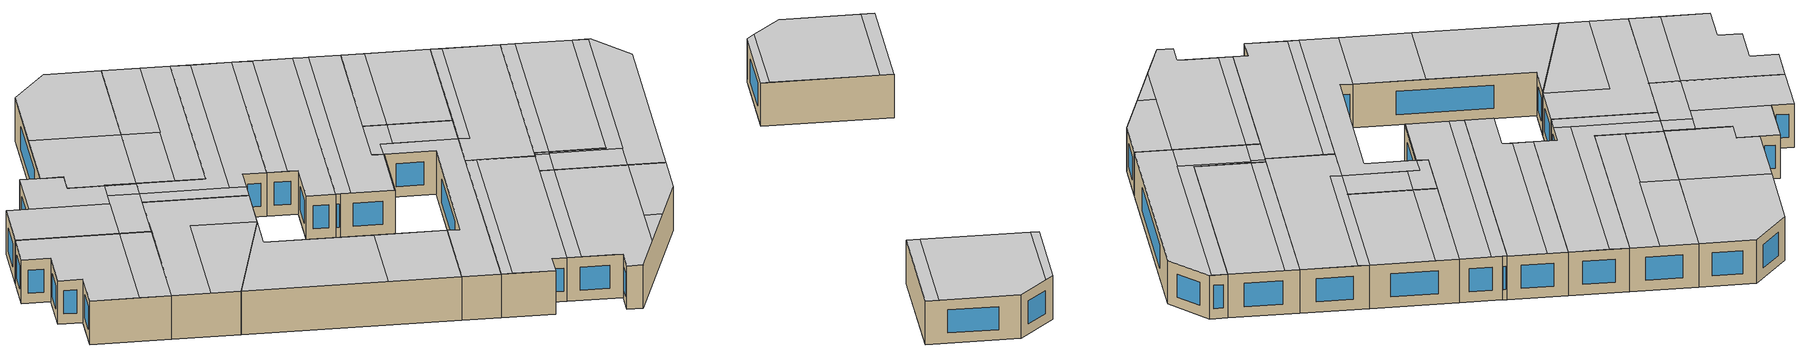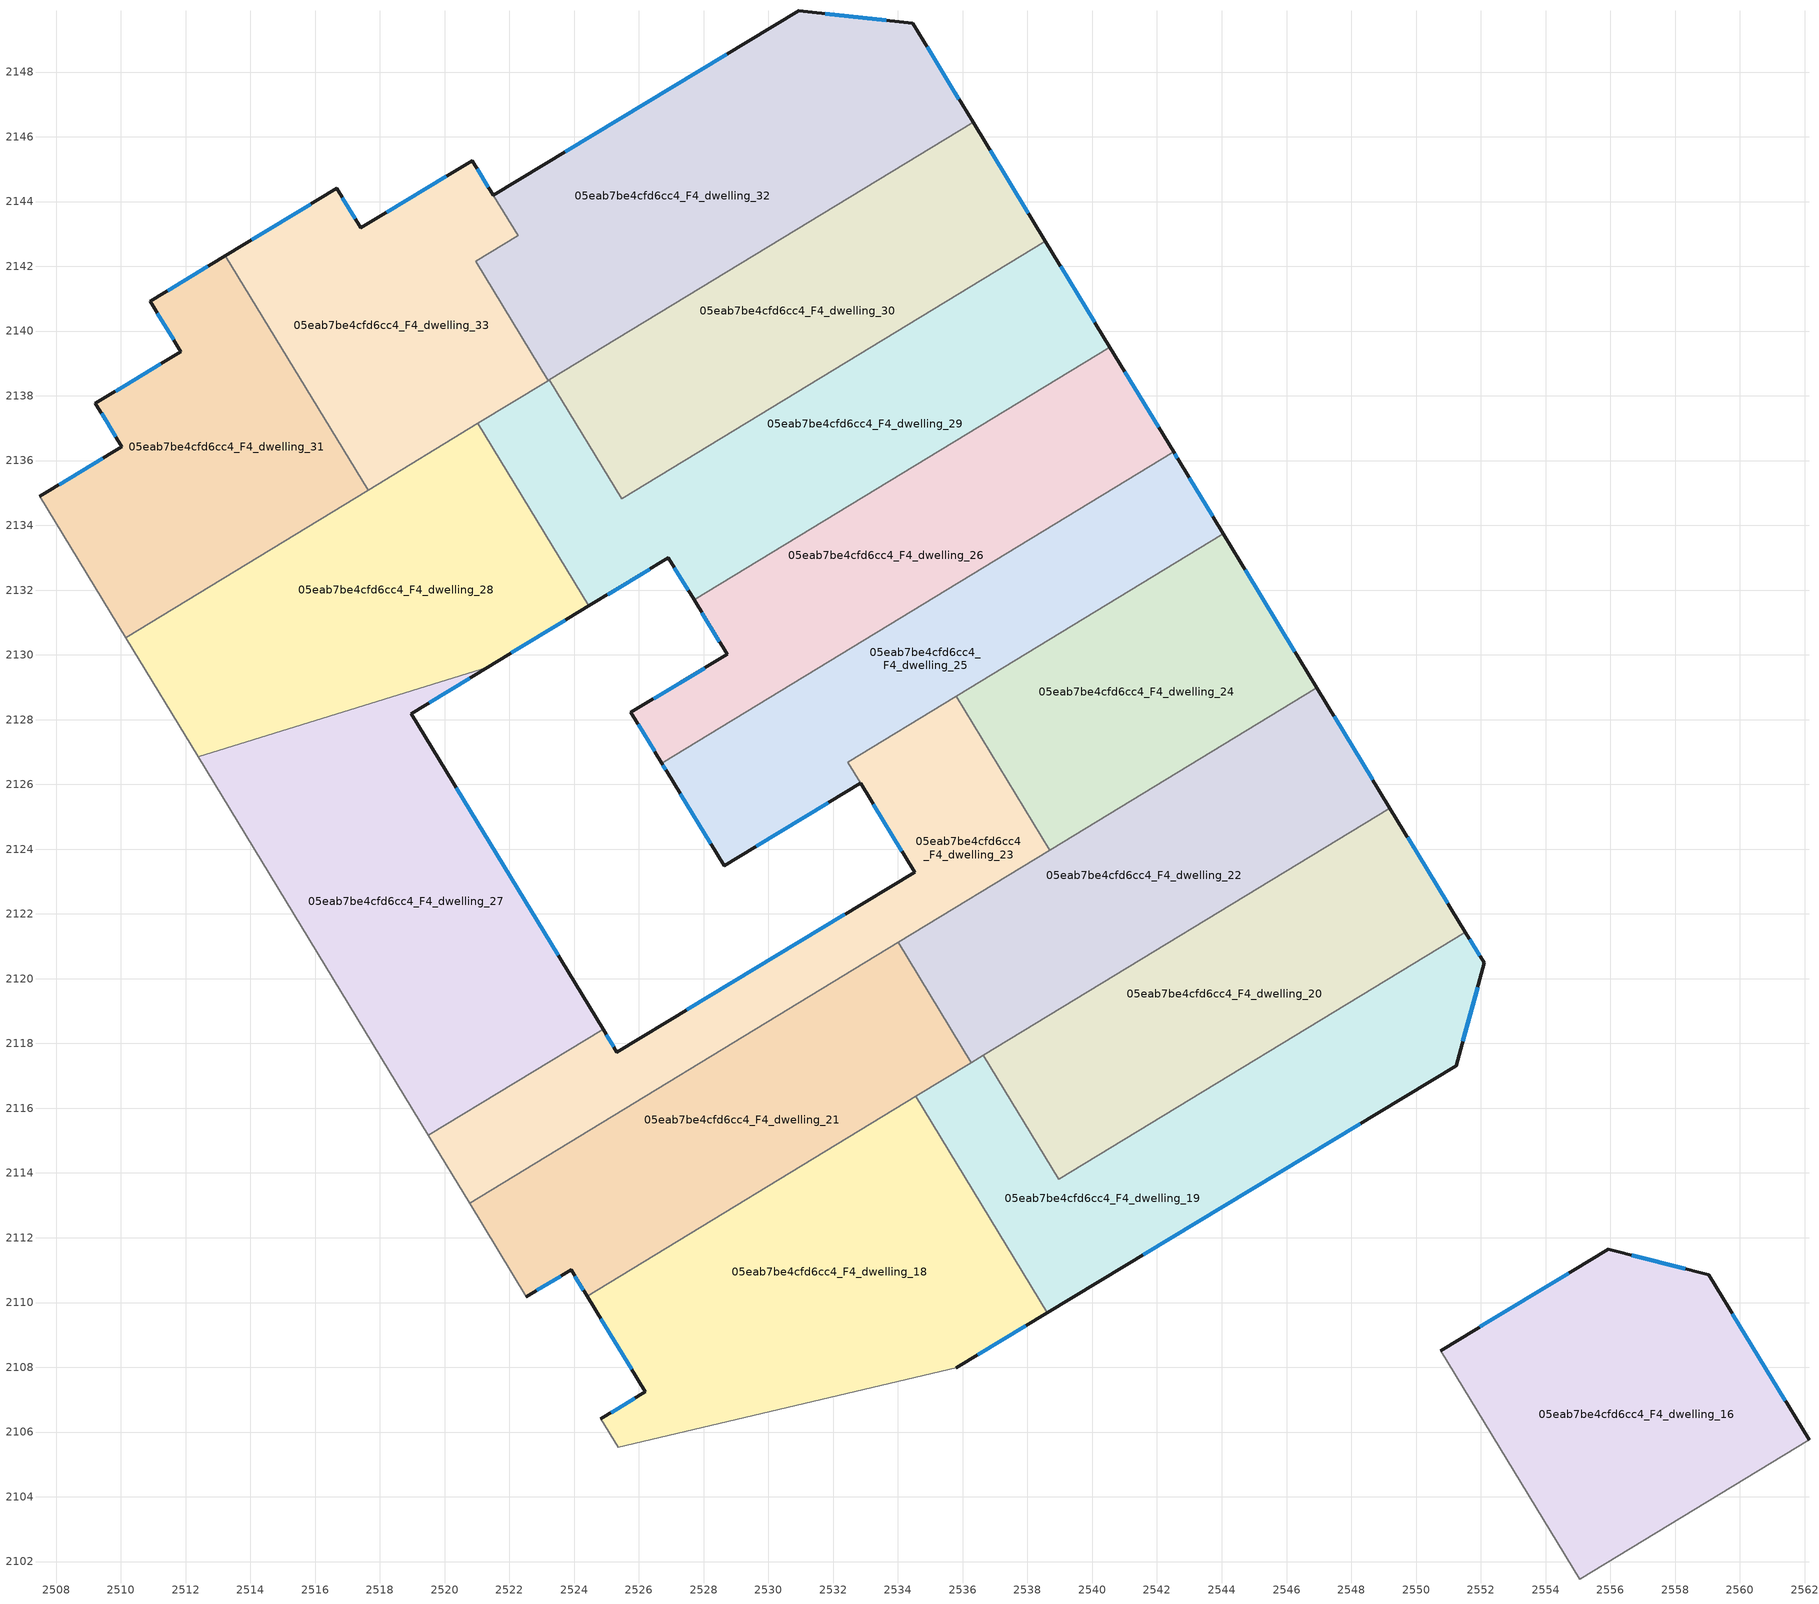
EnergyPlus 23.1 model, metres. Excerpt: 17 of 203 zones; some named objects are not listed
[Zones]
05eab7be4cfd6cc4_F4_dwelling_16
 floor to 05eab7be4cfd6cc4_F3_dwelling_16 (EU_floor_Construction): 2559.04,2110.85 2562.14,2105.76 2555.05,2101.46 2550.76,2108.51 2555.94,2111.64 z12
 wall outside (EU_wall_Construction): 2562.14,2105.76 2559.04,2110.85 2555.94,2111.64 2550.76,2108.51 z12:15
 wall to 05eab7be4cfd6cc4_F4_dwelling_14 (EU_wall_Construction): 2550.76,2108.51 2555.05,2101.46 z12:15
 wall to 05eab7be4cfd6cc4_F4_dwelling_13 (EU_wall_Construction): 2555.05,2101.46 2562.14,2105.76 z12:15
 window (EU_Window_Construction): 2554.72,2110.91 2551.97,2109.25 / 2558.31,2111.04 2556.67,2111.46 / 2561.41,2106.96 2559.77,2109.66 z12.7:14.3
 ceiling to 05eab7be4cfd6cc4_F5_dwelling_15 (EU_floor_Construction): 2561.68,2106.51 2559.04,2110.85 2556.64,2111.46 2551.04,2108.05 2554.6,2102.2 z15
 ceiling to 05eab7be4cfd6cc4_F5_dwelling_17 (EU_floor_Construction): 2556.64,2111.46 2555.94,2111.64 2550.76,2108.51 2551.04,2108.06 z15
 ceiling adiabatic (EU_roof_Construction): 2562.14,2105.76 2561.68,2106.51 2554.6,2102.2 2555.05,2101.46 z15
05eab7be4cfd6cc4_F4_dwelling_18
 floor to 05eab7be4cfd6cc4_F3_dwelling_18 (EU_floor_Construction): 2534.55,2116.36 2538.61,2109.68 2535.8,2107.98 2525.36,2105.53 2524.82,2106.41 2526.2,2107.24 2524.4,2110.19 z12
 wall outside (EU_wall_Construction): 2524.4,2110.19 2526.2,2107.24 2524.82,2106.41 / 2535.8,2107.98 2538.61,2109.68 z12:15
 wall to 05eab7be4cfd6cc4_F4_dwelling_19 (EU_wall_Construction): 2538.61,2109.68 2534.55,2116.36 z12:15
 wall to 05eab7be4cfd6cc4_F4_dwelling_17 (EU_wall_Construction): 2525.36,2105.53 2535.8,2107.98 z12:15
 wall adiabatic (EU_wall_Construction): 2524.82,2106.41 2525.36,2105.53 z12:15
 wall to 05eab7be4cfd6cc4_F4_dwelling_21 (EU_wall_Construction): 2534.55,2116.36 2524.4,2110.19 z12:15
 window (EU_Window_Construction): 2525.88,2107.04 2525.15,2106.6 / 2524.83,2109.5 2525.78,2107.93 / 2536.46,2108.38 2537.95,2109.29 z12.7:14.3
 ceiling to 05eab7be4cfd6cc4_F5_dwelling_18 (EU_floor_Construction): 2537.39,2111.7 2535.02,2115.6 2524.87,2109.43 2526.09,2107.43 2526.2,2107.24 2524.82,2106.41 2525.36,2105.53 2528.43,2106.25 z15
 ceiling adiabatic (EU_roof_Construction): 2535.02,2115.6 2534.55,2116.36 2524.4,2110.19 2524.87,2109.43 z15
 ceiling to 05eab7be4cfd6cc4_F5_dwelling_17 (EU_floor_Construction): 2538.61,2109.69 2537.39,2111.7 2531.55,2108.15 2532.16,2107.13 2535.8,2107.98 z15
 ceiling to 05eab7be4cfd6cc4_F5_dwelling_16 (EU_floor_Construction): 2532.16,2107.13 2531.55,2108.15 2528.43,2106.25 z15
05eab7be4cfd6cc4_F4_dwelling_19
 floor to 05eab7be4cfd6cc4_F3_dwelling_19 (EU_floor_Construction): 2551.52,2121.44 2552.1,2120.49 2551.25,2117.32 2538.61,2109.68 2534.55,2116.36 2536.64,2117.63 2538.97,2113.8 z12
 wall outside (EU_wall_Construction): 2538.61,2109.68 2551.25,2117.32 2552.1,2120.49 2551.52,2121.44 z12:15
 wall to 05eab7be4cfd6cc4_F4_dwelling_20 (EU_wall_Construction): 2551.52,2121.44 2538.97,2113.8 2536.64,2117.63 z12:15
 wall to 05eab7be4cfd6cc4_F4_dwelling_22 (EU_wall_Construction): 2536.64,2117.63 2536.26,2117.4 z12:15
 wall to 05eab7be4cfd6cc4_F4_dwelling_21 (EU_wall_Construction): 2536.26,2117.4 2534.55,2116.36 z12:15
 window (EU_Window_Construction): 2541.58,2111.48 2548.28,2115.52 / 2551.97,2120.71 2551.66,2121.21 / 2551.45,2118.06 2551.9,2119.74 z12.7:14.3
 ceiling to 05eab7be4cfd6cc4_F5_dwelling_19 (EU_floor_Construction): 2552.03,2120.6 2551.52,2121.44 2538.97,2113.8 2537.11,2116.87 2536.96,2116.78 2539.34,2112.88 z15
 ceiling to 05eab7be4cfd6cc4_F5_dwelling_17 (EU_floor_Construction): 2551.25,2117.32 2552.1,2120.49 2552.03,2120.6 2537.39,2111.7 2538.61,2109.69 z15
 ceiling to 05eab7be4cfd6cc4_F5_dwelling_18 (EU_floor_Construction): 2539.34,2112.88 2536.96,2116.78 2535.02,2115.6 2537.39,2111.7 z15
 ceiling to 05eab7be4cfd6cc4_F5_dwelling_21 (EU_floor_Construction): 2537.11,2116.87 2536.64,2117.63 2536.39,2117.48 2536.86,2116.72 2536.96,2116.78 z15
 ceiling adiabatic (EU_roof_Construction): 2536.86,2116.72 2536.39,2117.48 2534.55,2116.36 2535.02,2115.6 z15
05eab7be4cfd6cc4_F4_dwelling_20
 floor to 05eab7be4cfd6cc4_F3_dwelling_20 (EU_floor_Construction): 2549.2,2125.27 2551.52,2121.44 2538.97,2113.8 2536.64,2117.63 z12
 wall outside (EU_wall_Construction): 2551.52,2121.44 2549.2,2125.27 z12:15
 wall to 05eab7be4cfd6cc4_F4_dwelling_22 (EU_wall_Construction): 2549.2,2125.27 2536.64,2117.63 z12:15
 window (EU_Window_Construction): 2550.98,2122.34 2549.74,2124.37 z12.7:14.3
 ceiling to 05eab7be4cfd6cc4_F5_dwelling_21 (EU_floor_Construction): 2549.66,2124.5 2549.2,2125.27 2536.64,2117.63 2537.11,2116.87 z15
 ceiling to 05eab7be4cfd6cc4_F5_dwelling_19 (EU_floor_Construction): 2551.52,2121.44 2549.66,2124.5 2537.11,2116.87 2538.97,2113.8 z15
05eab7be4cfd6cc4_F4_dwelling_21
 floor to 05eab7be4cfd6cc4_F3_dwelling_21 (EU_floor_Construction): 2534,2121.12 2536.26,2117.4 2524.4,2110.19 2523.91,2111.01 2522.53,2110.18 2520.77,2113.07 z12
 wall outside (EU_wall_Construction): 2522.53,2110.18 2523.91,2111.01 2524.4,2110.19 z12:15
 wall adiabatic (EU_wall_Construction): 2520.77,2113.07 2522.53,2110.18 z12:15
 wall to 05eab7be4cfd6cc4_F4_dwelling_22 (EU_wall_Construction): 2536.26,2117.4 2534,2121.12 z12:15
 wall to 05eab7be4cfd6cc4_F4_dwelling_23 (EU_wall_Construction): 2534,2121.12 2520.77,2113.07 z12:15
 window (EU_Window_Construction): 2522.85,2110.37 2523.58,2110.81 / 2524.02,2110.82 2524.29,2110.38 z12.7:14.3
 ceiling to 05eab7be4cfd6cc4_F5_dwelling_20 (EU_floor_Construction): 2536.26,2117.4 2534.38,2120.51 2521.14,2112.46 2522.53,2110.18 2523.91,2111.01 2524.4,2110.19 z15
 ceiling adiabatic (EU_roof_Construction): 2534.38,2120.51 2534,2121.12 2520.77,2113.07 2521.14,2112.46 z15
05eab7be4cfd6cc4_F4_dwelling_22
 floor to 05eab7be4cfd6cc4_F3_dwelling_22 (EU_floor_Construction): 2546.94,2128.98 2549.2,2125.27 2536.26,2117.4 2534,2121.12 z12
 wall outside (EU_wall_Construction): 2549.2,2125.27 2546.94,2128.98 z12:15
 wall to 05eab7be4cfd6cc4_F4_dwelling_24 (EU_wall_Construction): 2546.94,2128.98 2538.69,2123.97 z12:15
 wall to 05eab7be4cfd6cc4_F4_dwelling_23 (EU_wall_Construction): 2538.69,2123.97 2534,2121.12 z12:15
 window (EU_Window_Construction): 2548.66,2126.14 2547.47,2128.11 z12.7:14.3
 ceiling adiabatic (EU_roof_Construction): 2547.31,2128.37 2546.94,2128.98 2536.51,2122.65 2536.89,2122.04 z15; 2549.2,2125.27 2547.31,2128.37 2536.89,2122.04 2536.51,2122.65 2534,2121.12 2536.26,2117.4 z15
05eab7be4cfd6cc4_F4_dwelling_23
 floor to 05eab7be4cfd6cc4_F3_dwelling_23 (EU_floor_Construction): 2535.79,2128.73 2538.69,2123.97 2520.77,2113.07 2519.5,2115.16 2524.89,2118.44 2525.32,2117.74 2534.52,2123.29 2532.45,2126.69 z12
 wall outside (EU_wall_Construction): 2532.85,2126.04 2534.52,2123.29 2525.32,2117.74 2524.89,2118.44 z12:15
 wall to 05eab7be4cfd6cc4_F4_dwelling_27 (EU_wall_Construction): 2524.89,2118.44 2519.5,2115.16 z12:15
 wall to 05eab7be4cfd6cc4_F4_dwelling_24 (EU_wall_Construction): 2538.69,2123.97 2535.79,2128.73 z12:15
 wall adiabatic (EU_wall_Construction): 2519.5,2115.16 2520.77,2113.07 z12:15
 wall to 05eab7be4cfd6cc4_F4_dwelling_25 (EU_wall_Construction): 2535.79,2128.73 2532.45,2126.69 2532.85,2126.04 z12:15
 window (EU_Window_Construction): 2525.22,2117.9 2524.99,2118.28 / 2532.36,2121.99 2527.48,2119.04 / 2533.24,2125.39 2534.12,2123.93 z12.7:14.3
 ceiling to 05eab7be4cfd6cc4_F5_dwelling_22 (EU_floor_Construction): 2536.51,2122.65 2534,2126.79 2532.82,2126.07 2534.52,2123.29 2525.32,2117.74 2524.89,2118.44 2519.5,2115.16 2520.77,2113.07 z15
 ceiling to 05eab7be4cfd6cc4_F5_dwelling_24 (EU_floor_Construction): 2536.56,2127.47 2535.79,2128.73 2532.45,2126.69 2532.82,2126.07 2534,2126.79 2534.39,2126.15 z15
 ceiling to 05eab7be4cfd6cc4_F5_dwelling_23 (EU_floor_Construction): 2538.69,2123.97 2536.56,2127.47 2534.39,2126.15 2536.51,2122.65 z15
05eab7be4cfd6cc4_F4_dwelling_24
 floor to 05eab7be4cfd6cc4_F3_dwelling_24 (EU_floor_Construction): 2544.04,2133.74 2546.94,2128.98 2538.69,2123.97 2535.79,2128.73 z12
 wall outside (EU_wall_Construction): 2546.94,2128.98 2544.04,2133.74 z12:15
 wall to 05eab7be4cfd6cc4_F4_dwelling_25 (EU_wall_Construction): 2544.04,2133.74 2535.8,2128.73 z12:15
 window (EU_Window_Construction): 2546.26,2130.1 2544.72,2132.62 z12.7:14.3
 ceiling to 05eab7be4cfd6cc4_F5_dwelling_24 (EU_floor_Construction): 2544.81,2132.48 2544.04,2133.74 2535.79,2128.73 2536.56,2127.47 z15
 ceiling adiabatic (EU_roof_Construction): 2546.94,2128.98 2544.81,2132.48 2536.56,2127.47 2538.69,2123.97 z15
05eab7be4cfd6cc4_F4_dwelling_25
 floor to 05eab7be4cfd6cc4_F3_dwelling_25 (EU_floor_Construction): 2542.66,2136.01 2544.04,2133.74 2532.44,2126.69 2532.84,2126.03 2528.63,2123.49 2526.86,2126.4 2526.71,2126.66 2542.51,2136.27 z12
 wall outside (EU_wall_Construction): 2526.71,2126.66 2526.86,2126.4 2528.63,2123.49 2532.84,2126.03 / 2544.04,2133.74 2542.66,2136.01 2542.51,2136.27 z12:15
 wall to 05eab7be4cfd6cc4_F4_dwelling_26 (EU_wall_Construction): 2542.51,2136.27 2526.71,2126.66 z12:15
 window (EU_Window_Construction): 2526.74,2126.6 2526.83,2126.46 / 2542.63,2136.07 2542.55,2136.21 / 2543.72,2134.27 2542.99,2135.48 / 2529.62,2124.09 2531.85,2125.44 / 2527.28,2125.72 2528.21,2124.17 z12.7:14.3
 ceiling to 05eab7be4cfd6cc4_F5_dwelling_25 (EU_floor_Construction): 2543,2135.46 2542.66,2136.01 2542.58,2136.15 2542.51,2136.27 2526.71,2126.66 2527.2,2125.85 z15
 ceiling to 05eab7be4cfd6cc4_F5_dwelling_22 (EU_floor_Construction): 2532.84,2126.03 2532.82,2126.07 2528.62,2123.51 2528.63,2123.49 z15
 ceiling to 05eab7be4cfd6cc4_F5_dwelling_24 (EU_floor_Construction): 2544.04,2133.74 2543,2135.46 2527.2,2125.85 2528.62,2123.51 2532.82,2126.07 2532.45,2126.69 z15
05eab7be4cfd6cc4_F4_dwelling_26
 floor to 05eab7be4cfd6cc4_F3_dwelling_26 (EU_floor_Construction): 2540.54,2139.5 2542.51,2136.27 2526.71,2126.66 2525.76,2128.22 2528.72,2130.02 2527.7,2131.7 z12
 wall outside (EU_wall_Construction): 2527.7,2131.7 2528.72,2130.02 2525.76,2128.22 2526.71,2126.66 / 2542.51,2136.27 2540.54,2139.5 z12:15
 wall to 05eab7be4cfd6cc4_F4_dwelling_29 (EU_wall_Construction): 2540.54,2139.5 2527.7,2131.7 z12:15
 window (EU_Window_Construction): 2528.03,2129.59 2526.45,2128.64 / 2527.94,2131.3 2528.48,2130.41 / 2542.05,2137.03 2541,2138.74 / 2525.98,2127.85 2526.48,2127.02 z12.7:14.3
 ceiling to 05eab7be4cfd6cc4_F5_dwelling_25 (EU_floor_Construction): 2542.51,2136.27 2541.56,2137.82 2541.34,2138.18 2541.26,2138.32 2541.22,2138.39 2528.38,2130.59 2528.72,2130.02 2525.76,2128.22 2525.78,2128.19 2526.71,2126.66 z15
 ceiling to 05eab7be4cfd6cc4_F5_dwelling_26 (EU_floor_Construction): 2541.22,2138.39 2540.54,2139.5 2527.7,2131.7 2528.38,2130.59 z15
05eab7be4cfd6cc4_F4_dwelling_27
 floor to 05eab7be4cfd6cc4_F3_dwelling_27 (EU_floor_Construction): 2521.33,2129.61 2518.97,2128.19 2524.89,2118.44 2519.5,2115.16 2512.39,2126.86 z12
 wall outside (EU_wall_Construction): 2524.89,2118.44 2518.97,2128.19 2521.33,2129.61 z12:15
 wall adiabatic (EU_wall_Construction): 2512.39,2126.86 2519.5,2115.16 z12:15
 wall to 05eab7be4cfd6cc4_F4_dwelling_28 (EU_wall_Construction): 2521.33,2129.61 2512.39,2126.86 z12:15
 window (EU_Window_Construction): 2519.53,2128.52 2520.77,2129.28 / 2523.5,2120.73 2520.36,2125.9 z12.7:14.3
 ceiling to 05eab7be4cfd6cc4_F5_dwelling_27 (EU_floor_Construction): 2522.53,2122.33 2518.97,2128.19 2521.33,2129.61 2512.39,2126.86 2517.14,2119.05 z15
 ceiling to 05eab7be4cfd6cc4_F5_dwelling_22 (EU_floor_Construction): 2524.89,2118.44 2522.53,2122.33 2517.14,2119.05 2519.5,2115.16 z15
05eab7be4cfd6cc4_F4_dwelling_28
 floor to 05eab7be4cfd6cc4_F3_dwelling_28 (EU_floor_Construction): 2521.03,2137.15 2524.46,2131.51 2521.33,2129.61 2512.39,2126.86 2510.16,2130.54 z12
 wall outside (EU_wall_Construction): 2521.33,2129.61 2524.46,2131.51 z12:15
 wall to 05eab7be4cfd6cc4_F4_dwelling_29 (EU_wall_Construction): 2524.46,2131.51 2521.03,2137.15 z12:15
 wall adiabatic (EU_wall_Construction): 2510.16,2130.54 2512.39,2126.86 z12:15
 wall to 05eab7be4cfd6cc4_F4_dwelling_31 (EU_wall_Construction): 2517.64,2135.08 2510.16,2130.54 z12:15
 wall to 05eab7be4cfd6cc4_F4_dwelling_33 (EU_wall_Construction): 2521.03,2137.15 2517.64,2135.08 z12:15
 window (EU_Window_Construction): 2522.06,2130.06 2523.72,2131.06 z12.7:14.3
 ceiling to 05eab7be4cfd6cc4_F5_dwelling_28 (EU_floor_Construction): 2524.46,2131.51 2521.03,2137.15 2510.16,2130.54 2511.41,2128.47 2519.24,2133.24 2521.41,2129.66 z15
 ceiling to 05eab7be4cfd6cc4_F5_dwelling_27 (EU_floor_Construction): 2521.33,2129.61 2521.41,2129.66 2519.24,2133.24 2511.41,2128.47 2512.39,2126.86 z15
05eab7be4cfd6cc4_F4_dwelling_29
 floor to 05eab7be4cfd6cc4_F3_dwelling_29 (EU_floor_Construction): 2538.55,2142.77 2540.54,2139.5 2527.7,2131.7 2526.91,2133 2524.46,2131.51 2521.03,2137.15 2523.12,2138.42 2523.24,2138.49 2525.47,2134.82 z12
 wall outside (EU_wall_Construction): 2540.54,2139.5 2538.55,2142.77 / 2524.46,2131.51 2526.91,2133 2527.7,2131.7 z12:15
 wall to 05eab7be4cfd6cc4_F4_dwelling_30 (EU_wall_Construction): 2538.55,2142.77 2525.47,2134.82 2523.24,2138.49 z12:15
 wall to 05eab7be4cfd6cc4_F4_dwelling_33 (EU_wall_Construction): 2523.2,2138.47 2523.12,2138.42 2521.03,2137.15 z12:15
 wall to 05eab7be4cfd6cc4_F4_dwelling_32 (EU_wall_Construction): 2523.24,2138.49 2523.21,2138.47 z12:15
 window (EU_Window_Construction): 2540.07,2140.27 2539.02,2142 / 2527.1,2132.69 2527.52,2132 / 2525.03,2131.86 2526.34,2132.65 z12.7:14.3
 ceiling to 05eab7be4cfd6cc4_F5_dwelling_29 (EU_floor_Construction): 2539.2,2141.7 2538.55,2142.77 2525.47,2134.82 2523.24,2138.49 2523.12,2138.42 2522.04,2137.76 2524.9,2133.06 2524.92,2133.02 z15
 ceiling to 05eab7be4cfd6cc4_F5_dwelling_26 (EU_floor_Construction): 2540.54,2139.5 2539.2,2141.7 2524.92,2133.02 2525.47,2132.12 2526.91,2133 2527.7,2131.7 z15
 ceiling to 05eab7be4cfd6cc4_F5_dwelling_28 (EU_floor_Construction): 2525.47,2132.12 2524.92,2133.02 2524.9,2133.06 2522.04,2137.76 2521.03,2137.15 2524.46,2131.51 z15
05eab7be4cfd6cc4_F4_dwelling_30
 floor to 05eab7be4cfd6cc4_F3_dwelling_30 (EU_floor_Construction): 2536.32,2146.45 2538.55,2142.77 2525.47,2134.82 2523.24,2138.49 z12
 wall outside (EU_wall_Construction): 2538.55,2142.77 2536.32,2146.45 z12:15
 wall to 05eab7be4cfd6cc4_F4_dwelling_32 (EU_wall_Construction): 2536.32,2146.45 2523.24,2138.49 z12:15
 window (EU_Window_Construction): 2538.03,2143.63 2536.85,2145.58 z12.7:14.3
 ceiling to 05eab7be4cfd6cc4_F5_dwelling_32 (EU_floor_Construction): 2537.57,2144.38 2536.32,2146.45 2528.9,2141.93 2530.15,2139.87 z15
 ceiling to 05eab7be4cfd6cc4_F5_dwelling_29 (EU_floor_Construction): 2538.55,2142.78 2537.57,2144.38 2524.49,2136.43 2523.24,2138.49 2525.47,2134.82 z15
 ceiling to 05eab7be4cfd6cc4_F5_dwelling_30 (EU_floor_Construction): 2530.15,2139.87 2528.9,2141.93 2523.24,2138.49 2524.49,2136.43 z15
05eab7be4cfd6cc4_F4_dwelling_31
 floor to 05eab7be4cfd6cc4_F3_dwelling_31 (EU_floor_Construction): 2513.23,2142.33 2517.64,2135.08 2510.16,2130.54 2507.51,2134.9 2510.04,2136.43 2509.22,2137.77 2511.86,2139.36 2510.91,2140.92 z12
 wall outside (EU_wall_Construction): 2513.23,2142.33 2510.91,2140.92 2511.86,2139.36 2509.22,2137.77 2510.04,2136.43 2507.51,2134.9 z12:15
 wall to 05eab7be4cfd6cc4_F4_dwelling_33 (EU_wall_Construction): 2517.64,2135.08 2513.23,2142.33 z12:15
 wall adiabatic (EU_wall_Construction): 2507.51,2134.9 2510.16,2130.54 z12:15
 window (EU_Window_Construction): 2512.69,2142 2511.45,2141.25 / 2509.44,2136.07 2508.1,2135.26 / 2509.41,2137.46 2509.84,2136.74 / 2511.24,2138.99 2509.84,2138.14 / 2511.13,2140.55 2511.63,2139.73 z12.7:14.3
 ceiling to 05eab7be4cfd6cc4_F5_dwelling_31 (EU_floor_Construction): 2516.59,2136.81 2513.23,2142.33 2510.91,2140.92 2511.86,2139.36 2509.22,2137.77 2510.04,2136.43 2507.51,2134.9 2509.11,2132.26 z15
 ceiling to 05eab7be4cfd6cc4_F5_dwelling_28 (EU_floor_Construction): 2517.64,2135.08 2516.59,2136.81 2509.11,2132.26 2510.16,2130.54 z15
05eab7be4cfd6cc4_F4_dwelling_32
 floor to 05eab7be4cfd6cc4_F3_dwelling_32 (EU_floor_Construction): 2534.46,2149.5 2536.32,2146.45 2523.21,2138.47 2520.97,2142.15 2522.27,2142.95 2521.51,2144.2 2530.93,2149.89 z12
 wall outside (EU_wall_Construction): 2536.32,2146.45 2534.46,2149.5 2530.93,2149.89 2521.51,2144.2 z12:15
 wall to 05eab7be4cfd6cc4_F4_dwelling_33 (EU_wall_Construction): 2522.26,2142.94 2520.97,2142.15 2523.21,2138.47 / 2521.51,2144.2 2522.27,2142.95 z12:15
 window (EU_Window_Construction): 2528.72,2148.55 2523.72,2145.53 / 2533.63,2149.59 2531.76,2149.8 / 2535.88,2147.16 2534.9,2148.78 z12.7:14.3
 ceiling to 05eab7be4cfd6cc4_F5_dwelling_30 (EU_floor_Construction): 2528.9,2141.93 2525.91,2146.85 2521.51,2144.2 2522.27,2142.95 2520.97,2142.15 2522.16,2140.19 2522.19,2140.22 2523.24,2138.49 z15
 ceiling to 05eab7be4cfd6cc4_F5_dwelling_32 (EU_floor_Construction): 2536.32,2146.45 2534.46,2149.5 2530.93,2149.89 2525.91,2146.85 2528.9,2141.93 z15
 ceiling to 05eab7be4cfd6cc4_F5_dwelling_29 (EU_floor_Construction): 2523.24,2138.49 2522.19,2140.22 2522.16,2140.19 2523.2,2138.47 z15
05eab7be4cfd6cc4_F4_dwelling_33
 floor to 05eab7be4cfd6cc4_F3_dwelling_33 (EU_floor_Construction): 2520.86,2145.27 2522.26,2142.94 2520.97,2142.15 2523.21,2138.47 2517.64,2135.08 2513.23,2142.33 2516.67,2144.4 2517.41,2143.18 z12
 wall outside (EU_wall_Construction): 2521.51,2144.19 2520.86,2145.27 2517.41,2143.18 2516.67,2144.4 2513.23,2142.33 z12:15
 window (EU_Window_Construction): 2517.23,2143.47 2516.84,2144.12 / 2520.05,2144.78 2518.22,2143.67 / 2515.86,2143.92 2514.04,2142.81 / 2521.35,2144.45 2521.01,2145.01 z12.7:14.3
 ceiling to 05eab7be4cfd6cc4_F5_dwelling_31 (EU_floor_Construction): 2520.05,2138.92 2517.45,2143.21 2517.41,2143.18 2516.67,2144.4 2513.23,2142.33 2516.59,2136.81 z15
 ceiling to 05eab7be4cfd6cc4_F5_dwelling_30 (EU_floor_Construction): 2522.16,2140.19 2520.97,2142.15 2522.26,2142.94 2520.86,2145.27 2517.57,2143.28 2517.45,2143.21 2520.05,2138.92 2520.18,2139 z15
 ceiling to 05eab7be4cfd6cc4_F5_dwelling_28 (EU_floor_Construction): 2522.04,2137.76 2520.99,2139.49 2520.18,2139 2520.12,2138.96 2516.59,2136.81 2517.64,2135.08 z15
 ceiling to 05eab7be4cfd6cc4_F5_dwelling_29 (EU_floor_Construction): 2523.12,2138.42 2523.2,2138.47 2522.16,2140.19 2520.99,2139.49 2522.04,2137.76 z15
[Building]
EU S2 Campaign: North Axis=0; Terrain=City; Solar Distribution=FullExterior
[Site:Location]
Budapest.Ferenc.Liszt.Intl.AP: Latitude=47.437; Longitude=19.256; Time Zone=1; Elevation=185
[SizingPeriod:WeatherFileDays]
AnnualSizingPeriod: Begin Month=1; Begin Day of Month=1; End Month=12; End Day of Month=31; Day of Week for Start Day=Monday; Use Weather File Daylight Saving Period=No; Use Weather File Rain and Snow Indicators=No
[MATERIAL]
EU_InternalMass_Material: Roughness=MediumRough; Thickness=0.1; Conductivity=1; Density=1800; Specific Heat=900; Thermal Absorptance=0.9; Solar Absorptance=0.7; Visible Absorptance=0.7
[MATERIAL:NOMASS] Roughness=MediumRough; Thermal Absorptance=0.9; Solar Absorptance=0.7; Visible Absorptance=0.7
Name | Thermal Resistance
EU_wall_NoMass | 0.832559
EU_roof_NoMass | 1.39638
EU_floor_NoMass | 0.872794
[WINDOWMATERIAL:SIMPLEGLAZINGSYSTEM]
EU_Window_SimpleGlazing: UFactor=2.79869; Solar Heat Gain Coefficient=0.75; Visible Transmittance=0.75
[CONSTRUCTION]
EU_wall_Construction: EU_wall_NoMass
EU_roof_Construction: EU_roof_NoMass
EU_floor_Construction: EU_floor_NoMass
EU_Window_Construction: EU_Window_SimpleGlazing
EU_InternalMass_Construction: EU_InternalMass_Material
[ZONE] Type=1; Multiplier=1; Ceiling Height=autocalculate; Floor Area=autocalculate; Part of Total Floor Area=Yes
Name | Volume
05eab7be4cfd6cc4_F4_dwelling_16 | 197.509
05eab7be4cfd6cc4_F4_dwelling_18 | 248.392
05eab7be4cfd6cc4_F4_dwelling_19 | 197.486
05eab7be4cfd6cc4_F4_dwelling_20; 05eab7be4cfd6cc4_F4_dwelling_30 | 197.505
05eab7be4cfd6cc4_F4_dwelling_21 | 197.489
05eab7be4cfd6cc4_F4_dwelling_22 | 197.493
05eab7be4cfd6cc4_F4_dwelling_23 | 163.405
05eab7be4cfd6cc4_F4_dwelling_24 | 161.257
05eab7be4cfd6cc4_F4_dwelling_25 | 175.091
05eab7be4cfd6cc4_F4_dwelling_26 | 189.827
05eab7be4cfd6cc4_F4_dwelling_27 | 247.019
05eab7be4cfd6cc4_F4_dwelling_28 | 220.495
05eab7be4cfd6cc4_F4_dwelling_29 | 225.489
05eab7be4cfd6cc4_F4_dwelling_31 | 175.921
05eab7be4cfd6cc4_F4_dwelling_32 | 249.286
05eab7be4cfd6cc4_F4_dwelling_33 | 167.277
[INTERNALMASS] Construction=EU_InternalMass_Construction
Name | Zone or ZoneList | Surface Area
05eab7be4cfd6cc4_F4_dwelling_16_EU_InternalMass | 05eab7be4cfd6cc4_F4_dwelling_16 | 65.8377
05eab7be4cfd6cc4_F4_dwelling_18_EU_InternalMass | 05eab7be4cfd6cc4_F4_dwelling_18 | 82.7974
05eab7be4cfd6cc4_F4_dwelling_19_EU_InternalMass | 05eab7be4cfd6cc4_F4_dwelling_19 | 65.8289
05eab7be4cfd6cc4_F4_dwelling_20_EU_InternalMass | 05eab7be4cfd6cc4_F4_dwelling_20 | 65.8364
05eab7be4cfd6cc4_F4_dwelling_21_EU_InternalMass | 05eab7be4cfd6cc4_F4_dwelling_21 | 65.8295
05eab7be4cfd6cc4_F4_dwelling_22_EU_InternalMass | 05eab7be4cfd6cc4_F4_dwelling_22 | 65.8315
05eab7be4cfd6cc4_F4_dwelling_23_EU_InternalMass | 05eab7be4cfd6cc4_F4_dwelling_23 | 54.4768
05eab7be4cfd6cc4_F4_dwelling_24_EU_InternalMass | 05eab7be4cfd6cc4_F4_dwelling_24 | 53.7534
05eab7be4cfd6cc4_F4_dwelling_25_EU_InternalMass | 05eab7be4cfd6cc4_F4_dwelling_25 | 58.3621
05eab7be4cfd6cc4_F4_dwelling_26_EU_InternalMass | 05eab7be4cfd6cc4_F4_dwelling_26 | 63.2723
05eab7be4cfd6cc4_F4_dwelling_27_EU_InternalMass | 05eab7be4cfd6cc4_F4_dwelling_27 | 82.3386
05eab7be4cfd6cc4_F4_dwelling_28_EU_InternalMass | 05eab7be4cfd6cc4_F4_dwelling_28 | 73.4946
05eab7be4cfd6cc4_F4_dwelling_29_EU_InternalMass | 05eab7be4cfd6cc4_F4_dwelling_29 | 75.1689
05eab7be4cfd6cc4_F4_dwelling_30_EU_InternalMass | 05eab7be4cfd6cc4_F4_dwelling_30 | 65.8347
05eab7be4cfd6cc4_F4_dwelling_31_EU_InternalMass | 05eab7be4cfd6cc4_F4_dwelling_31 | 58.6348
05eab7be4cfd6cc4_F4_dwelling_32_EU_InternalMass | 05eab7be4cfd6cc4_F4_dwelling_32 | 83.0961
05eab7be4cfd6cc4_F4_dwelling_33_EU_InternalMass | 05eab7be4cfd6cc4_F4_dwelling_33 | 55.7716
[OTHEREQUIPMENT] Fuel Type=Electricity; Design Level Calculation Method=Watts/Area; Power per Zone Floor Area=1; Fraction Latent=0; Fraction Radiant=0; Fraction Lost=0; Carbon Dioxide Generation Rate=0; EndUse Subcategory=EU_Step8_InternalGains
Name | Zone or ZoneList or Space or SpaceList | Schedule
EU_Step8_InternalGain_05eab7be4cfd6cc4_F4_dwelling_16_f000 | 05eab7be4cfd6cc4_F4_dwelling_16 | EU_Step8_GainSchedule_05eab7be4cfd6cc4_F4_dwelling_16_f000
EU_Step8_InternalGain_05eab7be4cfd6cc4_F4_dwelling_18_f000 | 05eab7be4cfd6cc4_F4_dwelling_18 | EU_Step8_GainSchedule_05eab7be4cfd6cc4_F4_dwelling_18_f000
EU_Step8_InternalGain_05eab7be4cfd6cc4_F4_dwelling_19_f000 | 05eab7be4cfd6cc4_F4_dwelling_19 | EU_Step8_GainSchedule_05eab7be4cfd6cc4_F4_dwelling_19_f000
EU_Step8_InternalGain_05eab7be4cfd6cc4_F4_dwelling_20_f000 | 05eab7be4cfd6cc4_F4_dwelling_20 | EU_Step8_GainSchedule_05eab7be4cfd6cc4_F4_dwelling_20_f000
EU_Step8_InternalGain_05eab7be4cfd6cc4_F4_dwelling_21_f000 | 05eab7be4cfd6cc4_F4_dwelling_21 | EU_Step8_GainSchedule_05eab7be4cfd6cc4_F4_dwelling_21_f000
EU_Step8_InternalGain_05eab7be4cfd6cc4_F4_dwelling_22_f000 | 05eab7be4cfd6cc4_F4_dwelling_22 | EU_Step8_GainSchedule_05eab7be4cfd6cc4_F4_dwelling_22_f000
EU_Step8_InternalGain_05eab7be4cfd6cc4_F4_dwelling_23_f000 | 05eab7be4cfd6cc4_F4_dwelling_23 | EU_Step8_GainSchedule_05eab7be4cfd6cc4_F4_dwelling_23_f000
EU_Step8_InternalGain_05eab7be4cfd6cc4_F4_dwelling_24_f000 | 05eab7be4cfd6cc4_F4_dwelling_24 | EU_Step8_GainSchedule_05eab7be4cfd6cc4_F4_dwelling_24_f000
EU_Step8_InternalGain_05eab7be4cfd6cc4_F4_dwelling_25_f000 | 05eab7be4cfd6cc4_F4_dwelling_25 | EU_Step8_GainSchedule_05eab7be4cfd6cc4_F4_dwelling_25_f000
EU_Step8_InternalGain_05eab7be4cfd6cc4_F4_dwelling_26_f000 | 05eab7be4cfd6cc4_F4_dwelling_26 | EU_Step8_GainSchedule_05eab7be4cfd6cc4_F4_dwelling_26_f000
EU_Step8_InternalGain_05eab7be4cfd6cc4_F4_dwelling_27_f000 | 05eab7be4cfd6cc4_F4_dwelling_27 | EU_Step8_GainSchedule_05eab7be4cfd6cc4_F4_dwelling_27_f000
EU_Step8_InternalGain_05eab7be4cfd6cc4_F4_dwelling_28_f000 | 05eab7be4cfd6cc4_F4_dwelling_28 | EU_Step8_GainSchedule_05eab7be4cfd6cc4_F4_dwelling_28_f000
EU_Step8_InternalGain_05eab7be4cfd6cc4_F4_dwelling_29_f000 | 05eab7be4cfd6cc4_F4_dwelling_29 | EU_Step8_GainSchedule_05eab7be4cfd6cc4_F4_dwelling_29_f000
EU_Step8_InternalGain_05eab7be4cfd6cc4_F4_dwelling_30_f000 | 05eab7be4cfd6cc4_F4_dwelling_30 | EU_Step8_GainSchedule_05eab7be4cfd6cc4_F4_dwelling_30_f000
EU_Step8_InternalGain_05eab7be4cfd6cc4_F4_dwelling_31_f000 | 05eab7be4cfd6cc4_F4_dwelling_31 | EU_Step8_GainSchedule_05eab7be4cfd6cc4_F4_dwelling_31_f000
EU_Step8_InternalGain_05eab7be4cfd6cc4_F4_dwelling_32_f000 | 05eab7be4cfd6cc4_F4_dwelling_32 | EU_Step8_GainSchedule_05eab7be4cfd6cc4_F4_dwelling_32_f000
EU_Step8_InternalGain_05eab7be4cfd6cc4_F4_dwelling_33_f000 | 05eab7be4cfd6cc4_F4_dwelling_33 | EU_Step8_GainSchedule_05eab7be4cfd6cc4_F4_dwelling_33_f000
[ZONEVENTILATION:DESIGNFLOWRATE] Schedule=EU_AlwaysOn; Design Flow Rate Calculation Method=AirChanges/Hour; Air Changes per Hour=0.475469; Ventilation Type=Natural; Fan Pressure Rise=0; Fan Total Efficiency=1; Constant Term Coefficient=1; Temperature Term Coefficient=0; Velocity Term Coefficient=0; Velocity Squared Term Coefficient=0; Minimum Indoor Temperature=-100; Maximum Indoor Temperature=100; Delta Temperature=-100; Minimum Outdoor Temperature=-100; Maximum Outdoor Temperature=100; Maximum Wind Speed=40
Name | Zone or ZoneList or Space or SpaceList
EU_ConstantAir_05eab7be4cfd6cc4_F4_dwelling_16 | 05eab7be4cfd6cc4_F4_dwelling_16
EU_ConstantAir_05eab7be4cfd6cc4_F4_dwelling_18 | 05eab7be4cfd6cc4_F4_dwelling_18
EU_ConstantAir_05eab7be4cfd6cc4_F4_dwelling_19 | 05eab7be4cfd6cc4_F4_dwelling_19
EU_ConstantAir_05eab7be4cfd6cc4_F4_dwelling_20 | 05eab7be4cfd6cc4_F4_dwelling_20
EU_ConstantAir_05eab7be4cfd6cc4_F4_dwelling_21 | 05eab7be4cfd6cc4_F4_dwelling_21
EU_ConstantAir_05eab7be4cfd6cc4_F4_dwelling_22 | 05eab7be4cfd6cc4_F4_dwelling_22
EU_ConstantAir_05eab7be4cfd6cc4_F4_dwelling_23 | 05eab7be4cfd6cc4_F4_dwelling_23
EU_ConstantAir_05eab7be4cfd6cc4_F4_dwelling_24 | 05eab7be4cfd6cc4_F4_dwelling_24
EU_ConstantAir_05eab7be4cfd6cc4_F4_dwelling_25 | 05eab7be4cfd6cc4_F4_dwelling_25
EU_ConstantAir_05eab7be4cfd6cc4_F4_dwelling_26 | 05eab7be4cfd6cc4_F4_dwelling_26
EU_ConstantAir_05eab7be4cfd6cc4_F4_dwelling_27 | 05eab7be4cfd6cc4_F4_dwelling_27
EU_ConstantAir_05eab7be4cfd6cc4_F4_dwelling_28 | 05eab7be4cfd6cc4_F4_dwelling_28
EU_ConstantAir_05eab7be4cfd6cc4_F4_dwelling_29 | 05eab7be4cfd6cc4_F4_dwelling_29
EU_ConstantAir_05eab7be4cfd6cc4_F4_dwelling_30 | 05eab7be4cfd6cc4_F4_dwelling_30
EU_ConstantAir_05eab7be4cfd6cc4_F4_dwelling_31 | 05eab7be4cfd6cc4_F4_dwelling_31
EU_ConstantAir_05eab7be4cfd6cc4_F4_dwelling_32 | 05eab7be4cfd6cc4_F4_dwelling_32
EU_ConstantAir_05eab7be4cfd6cc4_F4_dwelling_33 | 05eab7be4cfd6cc4_F4_dwelling_33
[HVACTEMPLATE:ZONE:IDEALLOADSAIRSYSTEM] System Availability Schedule=EU_AlwaysOn; Maximum Heating Supply Air Temperature=50; Minimum Cooling Supply Air Temperature=13; Maximum Heating Supply Air Humidity Ratio=0.0156; Minimum Cooling Supply Air Humidity Ratio=0.0077; Heating Limit=NoLimit; Cooling Limit=NoLimit; Heating Availability Schedule=EU_AlwaysOn; Cooling Availability Schedule=EU_CoolingOff; Dehumidification Control Type=ConstantSensibleHeatRatio; Cooling Sensible Heat Ratio=0.7; Dehumidification Setpoint=60; Humidification Control Type=None; Humidification Setpoint=30; Outdoor Air Method=None; Outdoor Air Flow Rate per Person=0.00944; Outdoor Air Flow Rate per Zone Floor Area=0; Outdoor Air Flow Rate per Zone=0; Demand Controlled Ventilation Type=None; Outdoor Air Economizer Type=NoEconomizer; Heat Recovery Type=None; Sensible Heat Recovery Effectiveness=0.7; Latent Heat Recovery Effectiveness=0.65
Name | Template Thermostat
05eab7be4cfd6cc4_F4_dwelling_16 | EU_HeatOnly_05eab7be4cfd6cc4_F4_dwelling_16
05eab7be4cfd6cc4_F4_dwelling_18 | EU_HeatOnly_05eab7be4cfd6cc4_F4_dwelling_18
05eab7be4cfd6cc4_F4_dwelling_19 | EU_HeatOnly_05eab7be4cfd6cc4_F4_dwelling_19
05eab7be4cfd6cc4_F4_dwelling_20 | EU_HeatOnly_05eab7be4cfd6cc4_F4_dwelling_20
05eab7be4cfd6cc4_F4_dwelling_21 | EU_HeatOnly_05eab7be4cfd6cc4_F4_dwelling_21
05eab7be4cfd6cc4_F4_dwelling_22 | EU_HeatOnly_05eab7be4cfd6cc4_F4_dwelling_22
05eab7be4cfd6cc4_F4_dwelling_23 | EU_HeatOnly_05eab7be4cfd6cc4_F4_dwelling_23
05eab7be4cfd6cc4_F4_dwelling_24 | EU_HeatOnly_05eab7be4cfd6cc4_F4_dwelling_24
05eab7be4cfd6cc4_F4_dwelling_25 | EU_HeatOnly_05eab7be4cfd6cc4_F4_dwelling_25
05eab7be4cfd6cc4_F4_dwelling_26 | EU_HeatOnly_05eab7be4cfd6cc4_F4_dwelling_26
05eab7be4cfd6cc4_F4_dwelling_27 | EU_HeatOnly_05eab7be4cfd6cc4_F4_dwelling_27
05eab7be4cfd6cc4_F4_dwelling_28 | EU_HeatOnly_05eab7be4cfd6cc4_F4_dwelling_28
05eab7be4cfd6cc4_F4_dwelling_29 | EU_HeatOnly_05eab7be4cfd6cc4_F4_dwelling_29
05eab7be4cfd6cc4_F4_dwelling_30 | EU_HeatOnly_05eab7be4cfd6cc4_F4_dwelling_30
05eab7be4cfd6cc4_F4_dwelling_31 | EU_HeatOnly_05eab7be4cfd6cc4_F4_dwelling_31
05eab7be4cfd6cc4_F4_dwelling_32 | EU_HeatOnly_05eab7be4cfd6cc4_F4_dwelling_32
05eab7be4cfd6cc4_F4_dwelling_33 | EU_HeatOnly_05eab7be4cfd6cc4_F4_dwelling_33
[SIZING:ZONE] Zone Cooling Design Supply Air Temperature Input Method=SupplyAirTemperature; Zone Cooling Design Supply Air Temperature=13; Zone Heating Design Supply Air Temperature Input Method=SupplyAirTemperature; Zone Heating Design Supply Air Temperature=50; Zone Cooling Design Supply Air Humidity Ratio=0.008; Zone Heating Design Supply Air Humidity Ratio=0.008; Cooling Design Air Flow Method=DesignDay; Cooling Design Air Flow Rate=0; Cooling Minimum Air Flow per Zone Floor Area=0.000762; Cooling Minimum Air Flow=0; Cooling Minimum Air Flow Fraction=0.2; Heating Design Air Flow Method=DesignDay; Heating Design Air Flow Rate=0; Heating Maximum Air Flow per Zone Floor Area=0.002032; Heating Maximum Air Flow=0.141576; Heating Maximum Air Flow Fraction=0.3; Account for Dedicated Outdoor Air System=No; Dedicated Outdoor Air System Control Strategy=NeutralSupplyAir; Dedicated Outdoor Air Low Setpoint Temperature for Design=autosize; Dedicated Outdoor Air High Setpoint Temperature for Design=autosize; Zone Load Sizing Method=Sensible Load Only No Latent Load; Zone Latent Cooling Design Supply Air Humidity Ratio Input Method=HumidityRatioDifference; Zone Cooling Design Supply Air Humidity Ratio Difference=0.005; Zone Latent Heating Design Supply Air Humidity Ratio Input Method=HumidityRatioDifference; Zone Humidification Design Supply Air Humidity Ratio Difference=0.005
05eab7be4cfd6cc4_F4_dwelling_16; 05eab7be4cfd6cc4_F4_dwelling_18; 05eab7be4cfd6cc4_F4_dwelling_19; 05eab7be4cfd6cc4_F4_dwelling_20; 05eab7be4cfd6cc4_F4_dwelling_21; 05eab7be4cfd6cc4_F4_dwelling_22; 05eab7be4cfd6cc4_F4_dwelling_23; 05eab7be4cfd6cc4_F4_dwelling_24; 05eab7be4cfd6cc4_F4_dwelling_25; 05eab7be4cfd6cc4_F4_dwelling_26; 05eab7be4cfd6cc4_F4_dwelling_27; 05eab7be4cfd6cc4_F4_dwelling_28; 05eab7be4cfd6cc4_F4_dwelling_29; 05eab7be4cfd6cc4_F4_dwelling_30; 05eab7be4cfd6cc4_F4_dwelling_31; 05eab7be4cfd6cc4_F4_dwelling_32; 05eab7be4cfd6cc4_F4_dwelling_33
[SCHEDULE:CONSTANT]
Name | Hourly Value
EU_AlwaysOn | 1
EU_CoolingOff | 0
[SCHEDULE:FILE] Column Number=1; Rows to Skip at Top=0; Number of Hours of Data=8760; Column Separator=Comma; Interpolate to Timestep=No; Minutes per Item=60; Adjust Schedule for Daylight Savings=Yes
Name | File
EU_Step8_GainSchedule_05eab7be4cfd6cc4_F4_dwelling_16_f000 | ../../schedules/05eab7be4cfd6cc4/05eab7be4cfd6cc4_F4_dwelling_16_f000_gain.csv
EU_Step8_GainSchedule_05eab7be4cfd6cc4_F4_dwelling_18_f000 | ../../schedules/05eab7be4cfd6cc4/05eab7be4cfd6cc4_F4_dwelling_18_f000_gain.csv
EU_Step8_GainSchedule_05eab7be4cfd6cc4_F4_dwelling_19_f000 | ../../schedules/05eab7be4cfd6cc4/05eab7be4cfd6cc4_F4_dwelling_19_f000_gain.csv
EU_Step8_GainSchedule_05eab7be4cfd6cc4_F4_dwelling_20_f000 | ../../schedules/05eab7be4cfd6cc4/05eab7be4cfd6cc4_F4_dwelling_20_f000_gain.csv
EU_Step8_GainSchedule_05eab7be4cfd6cc4_F4_dwelling_21_f000 | ../../schedules/05eab7be4cfd6cc4/05eab7be4cfd6cc4_F4_dwelling_21_f000_gain.csv
EU_Step8_GainSchedule_05eab7be4cfd6cc4_F4_dwelling_22_f000 | ../../schedules/05eab7be4cfd6cc4/05eab7be4cfd6cc4_F4_dwelling_22_f000_gain.csv
EU_Step8_GainSchedule_05eab7be4cfd6cc4_F4_dwelling_23_f000 | ../../schedules/05eab7be4cfd6cc4/05eab7be4cfd6cc4_F4_dwelling_23_f000_gain.csv
EU_Step8_GainSchedule_05eab7be4cfd6cc4_F4_dwelling_24_f000 | ../../schedules/05eab7be4cfd6cc4/05eab7be4cfd6cc4_F4_dwelling_24_f000_gain.csv
EU_Step8_GainSchedule_05eab7be4cfd6cc4_F4_dwelling_25_f000 | ../../schedules/05eab7be4cfd6cc4/05eab7be4cfd6cc4_F4_dwelling_25_f000_gain.csv
EU_Step8_GainSchedule_05eab7be4cfd6cc4_F4_dwelling_26_f000 | ../../schedules/05eab7be4cfd6cc4/05eab7be4cfd6cc4_F4_dwelling_26_f000_gain.csv
EU_Step8_GainSchedule_05eab7be4cfd6cc4_F4_dwelling_27_f000 | ../../schedules/05eab7be4cfd6cc4/05eab7be4cfd6cc4_F4_dwelling_27_f000_gain.csv
EU_Step8_GainSchedule_05eab7be4cfd6cc4_F4_dwelling_28_f000 | ../../schedules/05eab7be4cfd6cc4/05eab7be4cfd6cc4_F4_dwelling_28_f000_gain.csv
EU_Step8_GainSchedule_05eab7be4cfd6cc4_F4_dwelling_29_f000 | ../../schedules/05eab7be4cfd6cc4/05eab7be4cfd6cc4_F4_dwelling_29_f000_gain.csv
EU_Step8_GainSchedule_05eab7be4cfd6cc4_F4_dwelling_30_f000 | ../../schedules/05eab7be4cfd6cc4/05eab7be4cfd6cc4_F4_dwelling_30_f000_gain.csv
EU_Step8_GainSchedule_05eab7be4cfd6cc4_F4_dwelling_31_f000 | ../../schedules/05eab7be4cfd6cc4/05eab7be4cfd6cc4_F4_dwelling_31_f000_gain.csv
EU_Step8_GainSchedule_05eab7be4cfd6cc4_F4_dwelling_32_f000 | ../../schedules/05eab7be4cfd6cc4/05eab7be4cfd6cc4_F4_dwelling_32_f000_gain.csv
EU_Step8_GainSchedule_05eab7be4cfd6cc4_F4_dwelling_33_f000 | ../../schedules/05eab7be4cfd6cc4/05eab7be4cfd6cc4_F4_dwelling_33_f000_gain.csv
